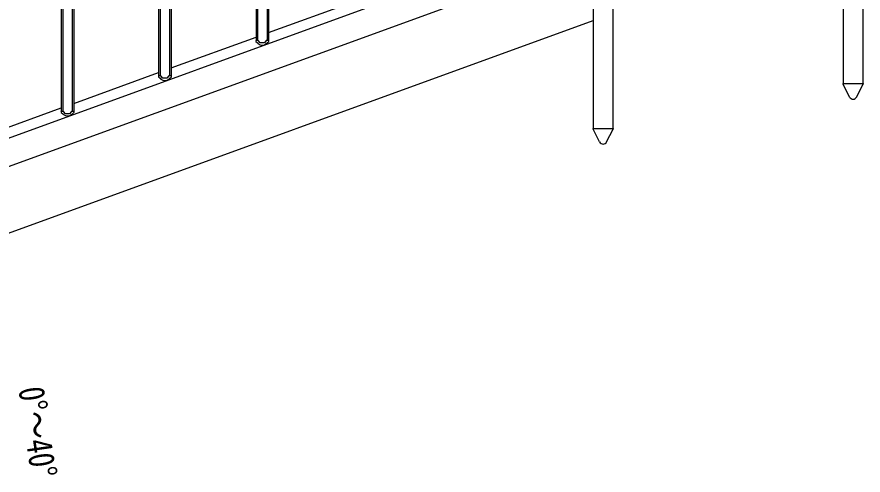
# Model space of a CAD drawing. Units: millimetres, scale not verified. Extents: x -4205 to 4205, y -2970 to 2970.
# Drawn here: x 691 to 1769, y -414 to 170 of the extents above; entities that cross this region are included whole.
import ezdxf
from ezdxf.enums import TextEntityAlignment as Align

# ---------------------------------------------------------------- set-up
doc = ezdxf.new("R2010")
doc.units = ezdxf.units.MM
doc.header["$LTSCALE"] = 12
doc.layers.add('0-4_YKK_A1', color=4, linetype='Continuous')
doc.layers.add('0-5_YKK_D', color=6, linetype='Continuous')
doc.styles.add('ＭＳ ゴシック', font='')
doc.styles.get('ＭＳ ゴシック').set_extended_font_data('MS Gothic')

msp = doc.modelspace()

# ---------------------------------------------------------------- linework, layer by layer
at = {"layer": '0-4_YKK_A1'}
for p, q in [((996.06, 779.7), (996.06, 139.7)), ((998.06, 779.7), (998.06, 139.7)), ((1010.06, 779.7), (1010.06, 139.7)), ((1012.06, 779.7), (1012.06, 139.7)), ((872.02, 734.55), (872.02, 94.55)), ((874.02, 734.55), (874.02, 94.55)), ((886.02, 734.55), (886.02, 94.55)), ((888.02, 734.55), (888.02, 94.55)), ((747.98, 689.4), (747.98, 49.4)), ((749.98, 689.4), (749.98, 49.4)), ((761.98, 689.4), (761.98, 49.4)), ((763.98, 689.4), (763.98, 49.4)), ((-289.06, -337.47), (1558.41, 334.95)), ((1744.1, 315), (1744.1, 85)), ((1769.1, 315), (1769.1, 85)), ((-277.41, -369.42), (1570.03, 303)), ((1425.7, 250.47), (1425.7, 27.71)), ((1450.7, 252.12), (1450.7, 27.71)), ((1012.06, 149.93), (1120.1, 189.25)), ((-161.81, -412.48), (1425.7, 165.33)), ((888.02, 104.78), (996.06, 144.11)), ((995.67, 139.49), (995.72, 138.82)), ((995.92, 139.7), (995.87, 139.7)), ((995.89, 138.47), (997.91, 136.71)), ((997.9, 139.7), (995.92, 139.7)), ((998.15, 139.7), (997.9, 139.7)), ((997.91, 136.71), (998.94, 135.81)), ((998.96, 139.7), (998.15, 139.7)), ((1001.46, 136.7), (998.96, 139.7)), ((998.96, 139.7), (998.96, 139.7)), ((1006.66, 136.7), (1001.46, 136.7)), ((1009.16, 139.7), (1006.66, 136.7)), ((1009.16, 139.7), (1009.16, 139.7)), ((1009.97, 139.7), (1009.16, 139.7)), ((1009.18, 135.81), (1010.21, 136.71)), ((1010.23, 139.7), (1009.97, 139.7)), ((1010.21, 136.71), (1012.24, 138.47)), ((1012.21, 139.7), (1010.23, 139.7)), ((1012.25, 139.7), (1012.21, 139.7)), ((1012.41, 138.82), (1012.45, 139.49)), ((763.98, 59.64), (872.02, 98.96)), ((871.63, 94.34), (871.68, 93.67)), ((871.88, 94.55), (871.83, 94.55)), ((871.85, 93.32), (873.87, 91.56)), ((873.86, 94.55), (871.88, 94.55)), ((874.11, 94.55), (873.86, 94.55)), ((873.87, 91.56), (874.9, 90.66)), ((874.92, 94.55), (874.11, 94.55)), ((877.42, 91.55), (874.92, 94.55)), ((874.92, 94.55), (874.92, 94.55)), ((882.62, 91.55), (877.42, 91.55)), ((885.12, 94.55), (882.62, 91.55)), ((885.12, 94.55), (885.12, 94.55)), ((885.93, 94.55), (885.12, 94.55)), ((885.14, 90.66), (886.17, 91.56)), ((886.19, 94.55), (885.93, 94.55)), ((886.17, 91.56), (888.2, 93.32)), ((888.17, 94.55), (886.19, 94.55)), ((888.21, 94.55), (888.17, 94.55)), ((888.37, 93.67), (888.41, 94.34)), ((1752.14, 67.74), (1743.9, 84)), ((1761.06, 67.74), (1769.3, 84)), ((639.94, 14.49), (747.98, 53.81)), ((747.6, 49.19), (747.64, 48.52)), ((747.84, 49.4), (747.79, 49.4)), ((747.81, 48.18), (749.83, 46.42)), ((749.82, 49.4), (747.84, 49.4)), ((750.07, 49.4), (749.82, 49.4)), ((749.83, 46.42), (750.87, 45.52)), ((750.88, 49.4), (750.07, 49.4)), ((753.38, 46.4), (750.88, 49.4)), ((750.88, 49.4), (750.88, 49.4)), ((758.58, 46.4), (753.38, 46.4)), ((761.08, 49.4), (758.58, 46.4)), ((761.08, 49.4), (761.08, 49.4)), ((761.89, 49.4), (761.08, 49.4)), ((761.1, 45.52), (762.13, 46.42)), ((762.15, 49.4), (761.89, 49.4)), ((762.13, 46.42), (764.16, 48.18)), ((764.13, 49.4), (762.15, 49.4)), ((764.17, 49.4), (764.13, 49.4)), ((764.33, 48.52), (764.37, 49.19)), ((1425.5, 27.71), (1450.9, 27.71)), ((1425.5, 26.71), (1425.5, 27.71)), ((1433.74, 10.45), (1425.5, 26.71)), ((1442.66, 10.45), (1450.9, 26.71)), ((1450.9, 27.71), (1450.9, 26.71))]:
    msp.add_line(p, q, dxfattribs=at)
msp.add_lwpolyline([(1743.9, 84), (1743.9, 85), (1769.3, 85), (1769.3, 84)], dxfattribs=at)
for centre, radius, start, end in [((995.87, 139.5), 0.2, 90, 183.5), ((996.21, 138.85), 0.5, 183.5, 229), ((1004.06, 141.7), 7.8, 229, 311), ((1011.91, 138.85), 0.5, 311, 356.5), ((1012.25, 139.5), 0.2, 356.5, 90), ((871.83, 94.35), 0.2, 90, 183.5), ((872.17, 93.7), 0.5, 183.5, 229), ((880.02, 96.55), 7.8, 229, 311), ((887.87, 93.7), 0.5, 311, 356.5), ((888.21, 94.35), 0.2, 356.5, 90), ((1756.6, 70), 5, 206.87405, 333.12595), ((747.79, 49.2), 0.2, 90, 183.5), ((748.14, 48.55), 0.5, 183.5, 229), ((755.98, 51.4), 7.8, 229, 311), ((763.83, 48.55), 0.5, 311, 356.5), ((764.17, 49.2), 0.2, 356.5, 90), ((1438.2, 12.71), 5, 206.87405, 333.12595)]:
    msp.add_arc(centre, radius, start, end, dxfattribs=at)

# ---------------------------------------------------------------- texts
at = {"layer": '0-5_YKK_D', "style": 'ＭＳ ゴシック', "width": 0.8}
msp.add_text('0°～40°', height=32.99, rotation=278.25, dxfattribs=at).set_placement((683.63, -305.63), align=Align.BOTTOM_LEFT)

doc.saveas('drawing.dxf')
